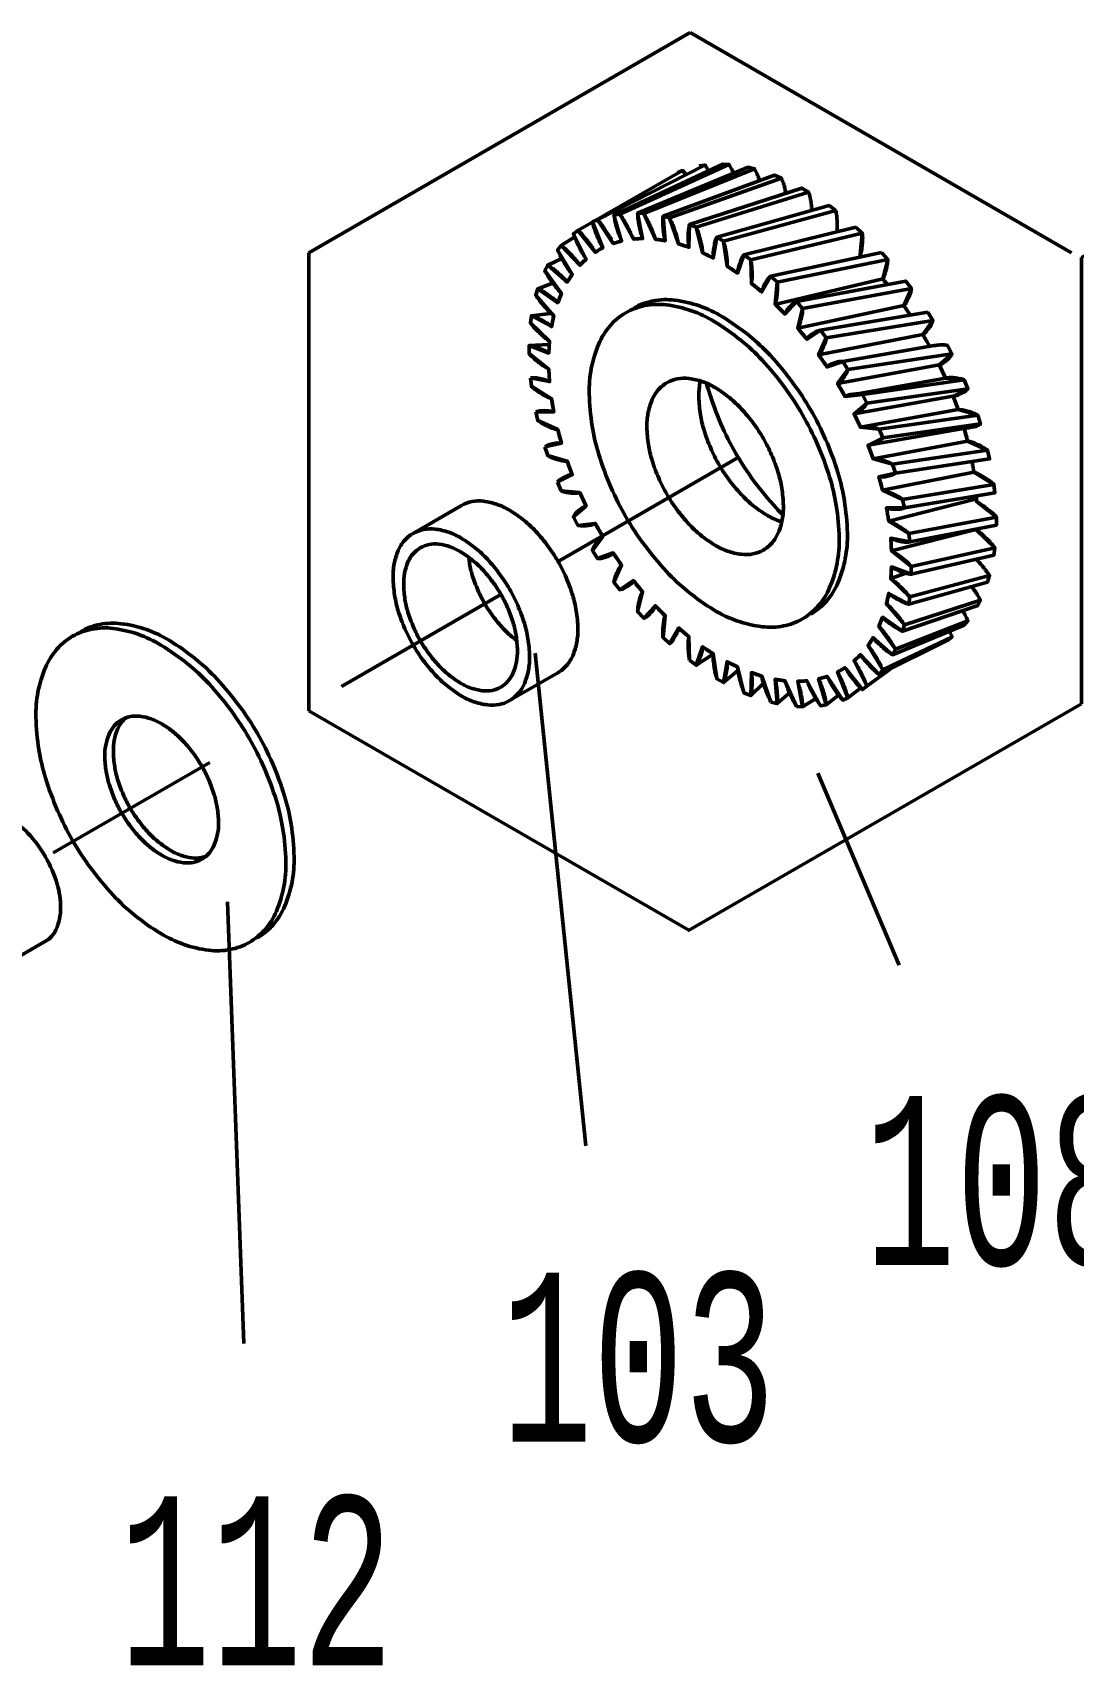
# Model space of a CAD drawing. Extents: x -99 to 181, y -251 to 146.
# Drawn here: x 86.96 to 108.49, y 3.74 to 37.52 of the extents above; entities that cross this region are included whole.
import ezdxf

# ---------------------------------------------------------------- set-up
doc = ezdxf.new("R2010")
doc.units = 0
doc.linetypes.add('STRICHPUNKT2', pattern=[18.5, 10, -4, 0.5, -4])
doc.layers.get('0').update_dxf_attribs({"linetype": 'CONTINUOUS'})
doc.layers.add('LE_ALL', color=7, linetype='CONTINUOUS', lineweight=50)
doc.layers.add('TXT_ALL', color=7, linetype='CONTINUOUS')
doc.styles.add('MONOTXT', font='monotxt.shx')

# ---------------------------------------------------------------- blocks, each defined once
blk = doc.blocks.new('107_00013', base_point=(66.114, 8.238))
at = {"layer": 'LE_ALL', "color": 2}
blk.add_lwpolyline([(85.711, 21.34, -0.156851), (86.024, 21.407, -0.106617), (86.468, 21.265, -0.072341), (86.859, 20.956, -0.058752), (87.224, 20.466, -0.058752), (87.466, 19.903, -0.072341), (87.538, 19.411, -0.106617), (87.44, 18.955, -0.156851), (87.224, 18.718, 0.156851), (87.44, 18.955, 0.106617), (87.538, 19.411, 0.072341), (87.466, 19.903, 0.058752), (87.224, 20.466, 0.058752), (86.859, 20.956, 0.072341), (86.468, 21.265, 0.106617), (86.024, 21.407, 0.156851), (85.711, 21.34)], format="xyb", dxfattribs=at)
blk.add_lwpolyline([(85.606, 17.783), (87.224, 18.718), (85.606, 17.783)], dxfattribs=at)
blk = doc.blocks.new('112_00019', base_point=(91.61, 18.793))
at = {"layer": 'LE_ALL', "color": 2}
for points in [[(88.18, 25.177, 0.083138), (87.784, 25.029, 0.083138), (87.458, 24.761, 0.079165), (87.224, 24.384, 0.052648), (87.069, 23.875, 0.053743), (87.027, 23.355, 0.032425), (87.088, 22.684, 0.036434), (87.224, 22.099, 0.027049), (87.476, 21.419, 0.028593), (87.784, 20.807, 0.028593), (88.16, 20.234, 0.027049), (88.623, 19.675, 0.036434), (89.061, 19.265, 0.032425), (89.613, 18.877, 0.053743), (90.084, 18.654, 0.052648), (90.602, 18.533, 0.079165), (91.045, 18.548, 0.083138), (91.441, 18.696, 0.083138), (91.767, 18.964, 0.079165), (92.001, 19.341, 0.052648), (92.156, 19.85, 0.053743), (92.198, 20.37, 0.032425), (92.137, 21.041, 0.036434), (92.001, 21.626, 0.027049), (91.749, 22.306, 0.028593), (91.441, 22.918, 0.028593), (91.065, 23.491, 0.027049), (90.602, 24.05, 0.036434), (90.164, 24.46, 0.032425), (89.613, 24.848, 0.053743), (89.141, 25.071, 0.052648), (88.623, 25.192, 0.079165), (88.18, 25.177)], [(91.61, 18.793, 0.083138), (91.936, 19.062, 0.079165), (92.171, 19.438, 0.052648), (92.325, 19.948, 0.053743), (92.367, 20.467, 0.032425), (92.306, 21.139, 0.036434), (92.171, 21.724, 0.027049), (91.919, 22.403, 0.028593), (91.61, 23.016, 0.028593), (91.234, 23.589, 0.027049), (90.771, 24.147, 0.036434), (90.333, 24.557, 0.032425), (89.782, 24.946, 0.053743), (89.311, 25.169, 0.052649), (88.792, 25.29, 0.079165), (88.349, 25.275, 0.083138), (87.953, 25.127)], [(88.976, 23.368, 0.083138), (88.796, 23.301, 0.083138), (88.647, 23.178, 0.079165), (88.541, 23.007, 0.052648), (88.47, 22.775, 0.053743), (88.451, 22.539, 0.032425), (88.479, 22.233, 0.036434), (88.541, 21.967, 0.027049), (88.655, 21.658, 0.028593), (88.796, 21.379, 0.028593), (88.967, 21.118, 0.027049), (89.178, 20.864, 0.036434), (89.377, 20.677, 0.032425), (89.628, 20.5, 0.053743), (89.843, 20.399, 0.052648), (90.078, 20.344, 0.079165), (90.28, 20.35, 0.083138), (90.46, 20.418, 0.083138), (90.609, 20.54, 0.079165), (90.715, 20.711, 0.052648), (90.786, 20.943, 0.053743), (90.805, 21.18, 0.032425), (90.777, 21.485, 0.036434), (90.715, 21.751, 0.027049), (90.601, 22.061, 0.028593), (90.46, 22.34, 0.028593), (90.289, 22.601, 0.027049), (90.078, 22.855, 0.036434), (89.879, 23.041, 0.032425), (89.628, 23.218, 0.053743), (89.413, 23.32, 0.052648), (89.178, 23.375, 0.079165), (88.976, 23.368)], [(88.889, 23.344, 0.03895), (88.824, 23.28, 0.079165), (88.717, 23.109, 0.052648), (88.647, 22.877, 0.053743), (88.628, 22.641, 0.032425), (88.656, 22.335, 0.036434), (88.717, 22.069, 0.027049), (88.832, 21.76, 0.028593), (88.972, 21.481, 0.028593), (89.144, 21.22, 0.027049), (89.354, 20.966, 0.036434), (89.554, 20.779, 0.032425), (89.805, 20.602, 0.053743), (90.019, 20.501, 0.052648), (90.255, 20.446, 0.079165), (90.457, 20.452, 0.03895), (90.544, 20.477)]]:
    blk.add_lwpolyline(points, format="xyb", dxfattribs=at)
blk = doc.blocks.new('108_00034', base_point=(99.105, 25.993))
at = {"layer": 'LE_ALL', "color": 2}
for p, q in [((100.301, 34.619), (100.408, 34.664)), ((100.747, 34.761), (100.866, 34.781)), ((97.279, 30.202), (97.259, 30.375)), ((105.849, 30.371), (103.876, 30.021)), ((104.088, 29.354), (106.109, 29.719)), ((97.616, 28.767), (97.557, 28.949)), ((97.895, 28.04), (97.819, 28.22)), ((97.359, 24.683), (98.405, 14.483))]:
    blk.add_line(p, q, dxfattribs=at)
for points in [[(101.366, 34.794), (101.238, 34.8), (98.987, 33.745), (99.105, 33.764), (99.389, 33.248, 0.010206), (99.339, 33.365, 0.018959), (99.309, 33.427, 0.001557), (99.262, 33.513, 0.001547), (99.214, 33.6, 0.01883), (99.178, 33.659, 0.010171), (99.105, 33.764), (101.366, 34.794, -0.010313), (101.429, 34.683, -0.018935), (101.461, 34.621)], [(98.149, 33.36), (98.411, 32.834, -0.010206), (98.342, 32.942, -0.018822), (98.308, 33.003, -0.001556), (98.264, 33.092, -0.001588), (98.221, 33.18, -0.019203), (98.193, 33.241, -0.010308), (98.149, 33.36), (98.241, 33.429), (98.599, 32.977, 0.010487), (98.531, 33.084, 0.019162), (98.49, 33.141, 0.001639), (98.429, 33.219, 0.001718), (98.37, 33.292, 0.020082), (98.327, 33.342, 0.010735), (98.241, 33.429), (100.408, 34.664, -0.008723), (100.476, 34.581)], [(100.946, 34.664, 0.003813), (100.938, 34.675, 0.010171), (100.866, 34.781), (98.647, 33.647), (98.541, 33.602, 0.010735), (98.573, 33.484, 0.020082), (98.595, 33.422, 0.001718), (98.629, 33.334, 0.001639), (98.666, 33.242, 0.019162), (98.695, 33.178, 0.010487), (98.754, 33.066), (98.541, 33.602)], [(101.898, 34.704), (101.763, 34.736), (99.477, 33.784), (99.605, 33.777), (99.843, 33.245, 0.010488), (99.804, 33.363, 0.019584), (99.78, 33.426, 0.001642), (99.741, 33.513, 0.001587), (99.7, 33.604, 0.018935), (99.669, 33.667, 0.010313), (99.605, 33.777), (101.898, 34.704, -0.010744), (101.952, 34.589, -0.019523), (101.977, 34.525, -0.001301), (102.002, 34.454)], [(102.451, 34.511), (102.312, 34.568), (100.002, 33.719), (100.137, 33.687), (100.324, 33.149, 0.011074), (100.297, 33.266, 0.020741), (100.279, 33.328, 0.001823), (100.249, 33.415, 0.001716), (100.217, 33.508, 0.019523), (100.191, 33.573, 0.010744), (100.137, 33.687), (102.451, 34.511, -0.011501), (102.494, 34.396, -0.020633), (102.514, 34.331, -0.001954), (102.537, 34.237, -0.001027), (102.547, 34.196)], [(103.015, 34.221), (102.874, 34.302), (100.551, 33.552), (100.691, 33.495), (100.822, 32.962, 0.012012), (100.809, 33.076, 0.02251), (100.797, 33.135, 0.002131), (100.776, 33.221, 0.001954), (100.753, 33.314, 0.020633), (100.733, 33.38, 0.011501), (100.691, 33.495), (103.015, 34.221, -0.012645), (103.046, 34.107, -0.022336), (103.059, 34.042, -0.002338), (103.072, 33.951, -0.002616), (103.083, 33.869, -0.011579), (103.086, 33.842)], [(99.58, 33.258), (99.477, 33.784, 0.012624), (99.484, 33.673, 0.023636), (99.492, 33.615, 0.002343), (99.508, 33.531, 0.002121), (99.527, 33.438, 0.021391), (99.543, 33.373, 0.01201), (99.58, 33.258)], [(103.577, 33.838), (103.438, 33.942), (101.114, 33.285), (101.254, 33.204), (101.328, 32.688, 0.013376), (101.328, 32.795, 0.024999), (101.323, 32.852, 0.002616), (101.312, 32.934, 0.002338), (101.298, 33.026, 0.022336), (101.285, 33.091, 0.012645), (101.254, 33.204), (103.577, 33.838)], [(103.599, 33.398, 0.00758), (103.604, 33.447, 0.028326), (103.606, 33.501, 0.003355), (103.605, 33.577, 0.002931), (103.601, 33.665, 0.02473), (103.596, 33.729, 0.01426), (103.577, 33.838)], [(98.647, 33.647), (98.972, 33.158, 0.010206), (98.912, 33.271, 0.018822), (98.876, 33.331, 0.001556), (98.821, 33.414, 0.001588), (98.767, 33.495, 0.019203), (98.727, 33.55, 0.010308), (98.647, 33.647)], [(99.146, 33.208), (98.987, 33.745, 0.011487), (99.007, 33.629, 0.021528), (99.022, 33.568, 0.001956), (99.047, 33.481, 0.001818), (99.075, 33.388, 0.02), (99.098, 33.323, 0.011073), (99.146, 33.208)], [(100.047, 33.215), (100.002, 33.719, 0.014231), (99.996, 33.616, 0.026523), (99.998, 33.561, 0.002942), (100.004, 33.481, 0.002599), (100.013, 33.391, 0.02342), (100.022, 33.327, 0.013373), (100.047, 33.215)], [(100.537, 33.08), (100.551, 33.552, 0.01641), (100.533, 33.459, 0.030295), (100.527, 33.407, 0.003842), (100.524, 33.334, 0.003324), (100.522, 33.249, 0.026194), (100.524, 33.186, 0.015258), (100.537, 33.08)], [(103.991, 33.495), (104.126, 33.371), (101.816, 32.822), (101.831, 32.332, 0.015261), (101.844, 32.431, 0.028326), (101.846, 32.484, 0.003355), (101.844, 32.561, 0.002931), (101.841, 32.649, 0.02473), (101.835, 32.712, 0.01426), (101.816, 32.822), (101.677, 32.925, 0.022656), (101.634, 32.857, 0.04022), (101.615, 32.817, 0.006916), (101.594, 32.758, 0.005904), (101.571, 32.689, 0.034289), (101.558, 32.635, 0.020907), (101.546, 32.544), (101.677, 32.925), (103.991, 33.495)], [(97.819, 33.022), (97.895, 33.114), (98.28, 32.708, 0.011073), (98.205, 32.807, 0.02), (98.16, 32.859, 0.001818), (98.093, 32.93, 0.001956), (98.03, 32.996, 0.021528), (97.985, 33.039, 0.011487), (97.895, 33.114), (98.175, 33.298)], [(98.972, 33.158), (99.146, 33.208, 0.004256), (99.107, 33.199, 0.008208), (99.087, 33.193, 0.00028), (99.058, 33.185, 0.000283), (99.029, 33.176, 0.008299), (99.009, 33.17, 0.00428), (98.972, 33.158)], [(99.389, 33.248), (99.58, 33.258, 0.003814), (99.538, 33.257, 0.007366), (99.516, 33.257, 0.000226), (99.484, 33.255, 0.00023), (99.452, 33.253, 0.007508), (99.43, 33.252, 0.003851), (99.389, 33.248)], [(99.843, 33.245), (100.047, 33.215, 0.003283), (100.002, 33.223, 0.00636), (99.978, 33.227, 0.000168), (99.944, 33.232, 0.000172), (99.91, 33.237, 0.006508), (99.887, 33.24, 0.003321), (99.843, 33.245)], [(100.324, 33.149), (100.537, 33.08, 0.002786), (100.49, 33.096, 0.005419), (100.465, 33.105, 0.000121), (100.429, 33.116, 0.000124), (100.394, 33.128, 0.005548), (100.371, 33.135, 0.002819), (100.324, 33.149)], [(101.04, 32.854), (101.114, 33.285, 0.019235), (101.082, 33.204, 0.034955), (101.07, 33.157, 0.00515), (101.058, 33.091, 0.004397), (101.045, 33.013, 0.029811), (101.04, 32.954, 0.017759), (101.04, 32.854)], [(104.117, 32.884, 0.001318), (104.081, 32.919, 0.017764), (104.107, 33.006, 0.032562), (104.116, 33.055, 0.00445), (104.123, 33.125, 0.00382), (104.131, 33.207, 0.027923), (104.133, 33.268, 0.016448), (104.126, 33.371), (104.081, 32.919)], [(97.557, 32.595), (97.616, 32.709), (98.019, 32.357, 0.01201), (97.939, 32.446, 0.021391), (97.89, 32.493, 0.002121), (97.819, 32.555, 0.002343), (97.755, 32.611, 0.023636), (97.708, 32.648, 0.012624), (97.616, 32.709), (97.907, 32.845, 0.001547), (97.958, 32.76, 0.001557), (98.009, 32.676, 0.018959), (98.047, 32.619, 0.010206), (98.124, 32.518), (97.819, 33.022, 0.010171), (97.874, 32.906, 0.01883), (97.907, 32.845)], [(98.28, 32.708), (98.411, 32.834, 0.00428), (98.381, 32.808, 0.008299), (98.366, 32.794, 0.000283), (98.344, 32.773, 0.00028), (98.322, 32.752, 0.008208), (98.308, 32.737, 0.004256), (98.28, 32.708)], [(98.599, 32.977), (98.754, 33.066, 0.004441), (98.719, 33.048, 0.008576), (98.701, 33.038, 0.000304), (98.676, 33.023, 0.000304), (98.65, 33.008, 0.008576), (98.632, 32.998, 0.004441), (98.599, 32.977)], [(100.822, 32.962), (101.04, 32.854, 0.002378), (100.992, 32.88, 0.004641), (100.967, 32.892, 0.000089), (100.93, 32.91, 0.000091), (100.895, 32.928, 0.004744), (100.87, 32.94, 0.002404), (100.822, 32.962)], [(104.644, 32.308, 0.000039), (104.613, 32.347, 0.0031), (104.591, 32.372, 0.001566), (104.548, 32.423, 0.020914), (104.586, 32.498, 0.037593), (104.601, 32.541, 0.005994), (104.618, 32.604, 0.005106), (104.636, 32.678, 0.031986), (104.646, 32.734, 0.019283), (104.651, 32.829), (104.548, 32.423), (102.341, 31.903)], [(97.9, 32.123), (97.557, 32.595, 0.010313), (97.621, 32.484, 0.018935), (97.66, 32.426, 0.001587), (97.718, 32.346, 0.001642), (97.775, 32.268, 0.019584), (97.816, 32.216, 0.010488), (97.9, 32.123)], [(98.019, 32.357), (98.124, 32.518, 0.003851), (98.1, 32.484, 0.007508), (98.088, 32.466, 0.00023), (98.071, 32.439, 0.000226), (98.053, 32.412, 0.007366), (98.041, 32.393, 0.003814), (98.019, 32.357)], [(101.328, 32.688), (101.546, 32.544, 0.002063), (101.498, 32.577, 0.00404), (101.473, 32.594, 0.000067), (101.437, 32.618, 0.000068), (101.401, 32.642, 0.004118), (101.376, 32.658, 0.002083), (101.328, 32.688)], [(102.044, 32.156), (102.231, 32.478, 0.026298), (102.177, 32.426, 0.045273), (102.151, 32.391, 0.00897), (102.121, 32.342, 0.00782), (102.089, 32.283, 0.039413), (102.068, 32.236, 0.024517), (102.044, 32.156)], [(97.409, 32.222), (97.823, 31.931, 0.013373), (97.739, 32.009, 0.02342), (97.688, 32.049, 0.002599), (97.614, 32.101, 0.002941), (97.549, 32.147, 0.026523), (97.502, 32.176, 0.014231), (97.409, 32.222)], [(97.823, 31.931), (97.9, 32.123, 0.003321), (97.882, 32.082, 0.006508), (97.873, 32.061, 0.000172), (97.86, 32.029, 0.000168), (97.847, 31.997, 0.00636), (97.839, 31.974, 0.003283), (97.823, 31.931)], [(101.831, 32.332), (102.044, 32.156, 0.001832), (101.998, 32.196, 0.003597), (101.974, 32.216, 0.000053), (101.938, 32.246, 0.000054), (101.902, 32.275, 0.003653), (101.879, 32.294, 0.001846), (101.831, 32.332)], [(102.366, 32.355), (102.321, 31.902, 0.017764), (102.346, 31.99, 0.032562), (102.355, 32.039, 0.00445), (102.363, 32.109, 0.00382), (102.37, 32.191, 0.027923), (102.372, 32.252, 0.016448), (102.366, 32.355)], [(105.119, 31.676, 0.00296), (105.1, 31.704, 0.000036), (105.07, 31.747, 0.000036), (105.041, 31.788, 0.002972), (105.022, 31.816, 0.001502), (104.982, 31.872, 0.024523), (105.031, 31.932, 0.042893), (105.053, 31.969, 0.00795), (105.079, 32.024, 0.006838), (105.107, 32.088, 0.036842), (105.124, 32.139, 0.022711), (105.142, 32.224), (105.023, 32.38), (102.763, 31.954), (102.891, 31.813, -0.019283), (102.885, 31.718, -0.031986), (102.876, 31.661, -0.005106), (102.858, 31.587, -0.005994), (102.841, 31.525, -0.037593), (102.825, 31.481, -0.020914), (102.788, 31.406), (102.891, 31.813), (105.142, 32.224), (104.982, 31.872), (102.788, 31.406, -0.001566), (102.831, 31.356, -0.0031), (102.852, 31.33, -0.000039), (102.884, 31.292, -0.000038), (102.916, 31.253, -0.003076), (102.937, 31.227, -0.00156), (102.979, 31.175), (102.788, 31.406)], [(97.742, 31.659), (97.369, 32.089, 0.010744), (97.442, 31.985, 0.019523), (97.485, 31.931, 0.001716), (97.549, 31.856, 0.001823), (97.61, 31.787, 0.020741), (97.654, 31.74, 0.011074), (97.742, 31.659)], [(99.629, 31.872, 0.083138), (99.233, 31.725, 0.083138), (98.907, 31.456, 0.079165), (98.672, 31.08, 0.052648), (98.518, 30.57, 0.053743), (98.475, 30.051, 0.032425), (98.536, 29.379, 0.036434), (98.672, 28.794, 0.027049), (98.924, 28.115, 0.028593), (99.233, 27.502, 0.028593), (99.609, 26.929, 0.027049), (100.072, 26.371, 0.036434), (100.51, 25.961, 0.032425), (101.061, 25.572, 0.053743), (101.532, 25.349, 0.052648), (102.051, 25.228, 0.079165), (102.494, 25.243, 0.083138), (102.889, 25.391, 0.083138), (103.215, 25.66, 0.079165), (103.45, 26.036, 0.052648), (103.604, 26.545, 0.053743), (103.647, 27.065, 0.032425), (103.586, 27.736, 0.036434), (103.45, 28.321, 0.027049), (103.198, 29.001, 0.028593), (102.889, 29.613, 0.028593), (102.513, 30.187, 0.027049), (102.051, 30.745, 0.036434), (101.612, 31.155, 0.032425), (101.061, 31.543, 0.053743), (100.59, 31.766, 0.052648), (100.072, 31.887, 0.079165), (99.629, 31.872)], [(103.059, 25.489, 0.083138), (103.385, 25.758, 0.079165), (103.619, 26.134, 0.052648), (103.774, 26.643, 0.053743), (103.816, 27.163, 0.032425), (103.755, 27.834, 0.036434), (103.619, 28.419, 0.027049), (103.367, 29.099, 0.028593), (103.059, 29.711, 0.028593), (102.682, 30.284, 0.027049), (102.22, 30.843, 0.036434), (101.781, 31.253, 0.032425), (101.23, 31.641, 0.053743), (100.759, 31.864, 0.052648), (100.241, 31.985, 0.079165), (99.798, 31.97, 0.083138), (99.402, 31.822)], [(102.321, 31.902), (102.525, 31.696, 0.001668), (102.481, 31.743, 0.003283), (102.458, 31.766, 0.000044), (102.423, 31.801, 0.000044), (102.39, 31.835, 0.003321), (102.367, 31.858, 0.001678), (102.321, 31.902)], [(102.525, 31.696), (102.763, 31.954, 0.029289), (102.701, 31.918, 0.048734), (102.668, 31.891, 0.010741), (102.629, 31.85, 0.009821), (102.588, 31.804, 0.044508), (102.56, 31.765, 0.027968), (102.525, 31.696)], [(97.259, 31.514), (97.655, 31.134, -0.012012), (97.563, 31.202, -0.02251), (97.517, 31.242, -0.002131), (97.454, 31.303, -0.001954), (97.385, 31.369, -0.020633), (97.338, 31.419, -0.011501), (97.259, 31.514), (97.279, 31.663), (97.696, 31.439, 0.015258), (97.61, 31.503, 0.026194), (97.557, 31.537, 0.003324), (97.482, 31.577, 0.003842), (97.417, 31.612, 0.030295), (97.37, 31.633, 0.01641), (97.279, 31.663), (97.664, 31.707)], [(97.696, 31.439), (97.742, 31.659, 0.002819), (97.731, 31.611, 0.005548), (97.725, 31.587, 0.000124), (97.718, 31.551, 0.000121), (97.71, 31.514, 0.005419), (97.705, 31.488, 0.002786), (97.696, 31.439)], [(105.481, 31.735), (105.588, 31.567, -0.026351), (105.558, 31.492, -0.042074), (105.534, 31.449, -0.008864), (105.497, 31.397, -0.009957), (105.462, 31.351, -0.047329), (105.432, 31.32, -0.027973), (105.375, 31.276), (105.588, 31.567), (103.381, 31.207), (103.222, 30.855, 0.024523), (103.27, 30.915, 0.042893), (103.293, 30.953, 0.00795), (103.318, 31.007, 0.006838), (103.346, 31.071, 0.036842), (103.364, 31.122, 0.022711), (103.381, 31.207), (103.263, 31.364, 0.030488), (103.194, 31.344, 0.049282), (103.154, 31.325, 0.011427), (103.106, 31.294, 0.011206), (103.059, 31.261, 0.048315), (103.025, 31.231, 0.030181), (102.979, 31.175), (103.263, 31.364), (105.481, 31.735)], [(97.639, 30.891), (97.655, 31.134, 0.002404), (97.65, 31.081, 0.004744), (97.648, 31.054, 0.000091), (97.646, 31.014, 0.000089), (97.643, 30.973, 0.004641), (97.641, 30.945, 0.002378), (97.639, 30.891)], [(105.516, 31.031, 0.000917), (105.496, 31.068, 0.002926), (105.479, 31.098, 0.000035), (105.453, 31.143, 0.000035), (105.427, 31.187, 0.002926), (105.41, 31.217, 0.00148), (105.375, 31.276), (103.222, 30.855, -0.001502), (103.261, 30.8, -0.002972), (103.281, 30.772, -0.000036), (103.31, 30.73, -0.000036), (103.339, 30.688, -0.00296), (103.358, 30.66, -0.001499), (103.396, 30.603), (103.222, 30.855)], [(97.229, 30.88), (97.229, 31.043), (97.639, 30.891, 0.017759), (97.553, 30.941, 0.029811), (97.5, 30.966, 0.004397), (97.426, 30.994, 0.00515), (97.362, 31.017, 0.034955), (97.315, 31.029, 0.019235), (97.229, 31.043), (97.634, 31.068)], [(97.639, 30.558), (97.229, 30.88, 0.012645), (97.312, 30.797, 0.022336), (97.362, 30.753, 0.002338), (97.434, 30.696, 0.002616), (97.5, 30.645, 0.024999), (97.547, 30.612, 0.013376), (97.639, 30.558)], [(103.614, 30.259), (103.768, 29.992, 0.00148), (103.735, 30.052, 0.002926), (103.718, 30.082, 0.000035), (103.692, 30.126, 0.000035), (103.667, 30.171, 0.002926), (103.649, 30.201, 0.00148), (103.614, 30.259), (105.718, 30.648, 0.030184), (105.783, 30.676, 0.049426), (105.82, 30.699, 0.011268), (105.863, 30.735, 0.010655), (105.908, 30.774, 0.046701), (105.939, 30.809, 0.029323), (105.979, 30.872), (105.718, 30.648)], [(103.827, 30.55), (105.979, 30.872), (105.887, 31.048, 0.026351), (105.808, 31.059, 0.042074), (105.758, 31.06, 0.008864), (105.695, 31.054, 0.009957), (105.638, 31.047, 0.023805), (105.615, 31.049), (103.721, 30.718), (103.827, 30.55)], [(97.655, 30.298), (97.639, 30.558, 0.002083), (97.641, 30.501, 0.004118), (97.643, 30.472, 0.000068), (97.646, 30.429, 0.000067), (97.648, 30.385, 0.00404), (97.65, 30.356, 0.002063), (97.655, 30.298)], [(103.396, 30.603), (103.721, 30.718, 0.029323), (103.646, 30.714, 0.046701), (103.601, 30.705, 0.010655), (103.544, 30.686, 0.011268), (103.492, 30.666, 0.049426), (103.453, 30.646, 0.030184), (103.396, 30.603)], [(103.827, 30.55), (103.614, 30.259, 0.027973), (103.672, 30.304, 0.047329), (103.702, 30.335, 0.009957), (103.736, 30.38, 0.008864), (103.773, 30.432, 0.042074), (103.798, 30.476, 0.026351), (103.827, 30.55)], [(105.718, 30.648), (105.849, 30.371, 0.001502), (105.821, 30.433, 0.002972), (105.806, 30.464, 0.000036), (105.784, 30.51, 0.000036), (105.763, 30.556, 0.00296), (105.748, 30.587, 0.001499), (105.718, 30.648)], [(97.259, 30.375), (97.655, 30.298, 0.020907), (97.571, 30.333, 0.034289), (97.517, 30.348, 0.005904), (97.446, 30.363, 0.006916), (97.385, 30.374, 0.04022), (97.339, 30.378, 0.022656), (97.259, 30.375)], [(97.696, 29.945), (97.279, 30.202, 0.01426), (97.365, 30.131, 0.02473), (97.417, 30.094, 0.002931), (97.491, 30.048, 0.003355), (97.557, 30.008, 0.028326), (97.604, 29.983, 0.015261), (97.696, 29.945)], [(100.297, 30.355, 0.083138), (100.081, 30.274, 0.083138), (99.903, 30.127, 0.079165), (99.775, 29.922, 0.052648), (99.691, 29.643, 0.053743), (99.668, 29.36, 0.032425), (99.701, 28.993, 0.036434), (99.775, 28.673, 0.027049), (99.913, 28.302, 0.028593), (100.081, 27.968, 0.028593), (100.287, 27.654, 0.027049), (100.539, 27.35, 0.036434), (100.779, 27.126, 0.032425), (101.08, 26.913, 0.053743), (101.337, 26.792, 0.052648), (101.62, 26.726, 0.079165), (101.862, 26.734, 0.083138), (102.079, 26.814, 0.083138), (102.257, 26.961, 0.079165), (102.385, 27.167, 0.052648), (102.469, 27.445, 0.053743), (102.492, 27.729, 0.032425), (102.459, 28.096, 0.036434), (102.385, 28.415, 0.027049), (102.247, 28.786, 0.028593), (102.079, 29.121, 0.028593), (101.873, 29.434, 0.027049), (101.62, 29.739, 0.036434), (101.381, 29.963, 0.032425), (101.08, 30.175, 0.053743), (100.823, 30.297, 0.052648), (100.539, 30.363, 0.079165), (100.297, 30.355)], [(100.776, 30.312, 0.008827), (100.766, 30.264, 0.053743), (100.743, 29.98, 0.032425), (100.776, 29.614, 0.036434), (100.85, 29.294, 0.027049), (100.988, 28.923, 0.028593), (101.156, 28.588, 0.028593), (101.362, 28.275, 0.027049), (101.615, 27.97, 0.036434), (101.854, 27.746, 0.032425), (102.155, 27.534, 0.053743), (102.413, 27.412, 0.008827), (102.459, 27.397)], [(100.901, 30.267, 0.01004), (100.947, 30.108, 0.027049), (101.199, 29.428, 0.028593), (101.507, 28.815, 0.028593), (101.884, 28.242, 0.027049), (102.346, 27.684, 0.011994), (102.484, 27.542)], [(104.127, 30.031), (106.233, 30.333), (106.31, 30.152), (104.219, 29.855), (103.957, 29.632, 0.030184), (104.023, 29.66, 0.049426), (104.059, 29.683, 0.011268), (104.103, 29.718, 0.010655), (104.147, 29.758, 0.046701), (104.178, 29.793, 0.029323), (104.219, 29.855), (104.127, 30.031, 0.026351), (104.048, 30.043, 0.042074), (103.998, 30.043, 0.008864), (103.934, 30.038, 0.009957), (103.877, 30.03, 0.047329), (103.836, 30.02, 0.027973), (103.768, 29.992), (104.127, 30.031)], [(105.849, 30.371), (106.233, 30.333, 0.022711), (106.151, 30.36, 0.036842), (106.098, 30.371, 0.006838), (106.029, 30.379, 0.00795), (105.969, 30.384, 0.042893), (105.925, 30.383, 0.024523), (105.849, 30.371)], [(106.31, 30.152), (106.004, 30.001, 0.030181), (106.076, 30.013, 0.048315), (106.119, 30.027, 0.011206), (106.171, 30.051, 0.011427), (106.222, 30.078, 0.049282), (106.258, 30.103, 0.030488), (106.31, 30.152)], [(97.742, 29.672), (97.696, 29.945, 0.001846), (97.705, 29.885, 0.003653), (97.71, 29.854, 0.000054), (97.718, 29.809, 0.000053), (97.725, 29.763, 0.003597), (97.731, 29.732, 0.001832), (97.742, 29.672)], [(103.957, 29.632), (104.088, 29.354, 0.001502), (104.06, 29.416, 0.002972), (104.046, 29.447, 0.000036), (104.024, 29.493, 0.000036), (104.002, 29.54, 0.00296), (103.987, 29.571, 0.001499), (103.957, 29.632), (106.076, 30.013)], [(104.244, 28.984), (104.348, 28.703), (104.752, 28.589, 0.019283), (104.667, 28.631, 0.031986), (104.613, 28.652, 0.005106), (104.54, 28.673, 0.005994), (104.478, 28.69, 0.037593), (104.432, 28.698, 0.020914), (104.348, 28.703, 0.001566), (104.326, 28.765, 0.0031), (104.315, 28.797, 0.000039), (104.298, 28.844, 0.000038), (104.28, 28.891, 0.003076), (104.268, 28.922, 0.00156), (104.244, 28.984), (106.414, 29.36, 0.010741), (106.469, 29.373, 0.048734), (106.509, 29.389, 0.029289), (106.571, 29.424), (106.513, 29.605), (106.109, 29.719), (106.004, 30.001, -0.00156), (106.029, 29.939, -0.003076), (106.041, 29.907, -0.000038), (106.058, 29.86, -0.000039), (106.075, 29.813, -0.0031), (106.087, 29.782, -0.001566), (106.109, 29.719, -0.020914), (106.192, 29.714, -0.037593), (106.238, 29.706, -0.005994), (106.301, 29.689, -0.005106), (106.374, 29.668, -0.031986), (106.427, 29.648, -0.019283), (106.513, 29.605), (104.473, 29.317), (104.088, 29.354, -0.024523), (104.164, 29.366, -0.042893), (104.208, 29.367, -0.00795), (104.268, 29.362, -0.006838), (104.338, 29.354, -0.036842), (104.39, 29.344, -0.022711), (104.473, 29.317), (104.549, 29.136, -0.030488), (104.497, 29.086, -0.049282), (104.461, 29.061, -0.011427), (104.411, 29.035, -0.011206), (104.359, 29.01, -0.048315), (104.315, 28.996, -0.030181), (104.244, 28.984), (104.549, 29.136), (106.571, 29.424), (106.229, 29.347, -0.001668), (106.247, 29.285, -0.003283), (106.256, 29.254, -0.000044), (106.268, 29.207, -0.000044), (106.281, 29.16, -0.003321), (106.289, 29.129, -0.001678), (106.305, 29.067), (106.229, 29.347, 0.027968), (106.306, 29.343, 0.044508), (106.354, 29.348, 0.009821), (106.414, 29.36)], [(97.369, 29.672), (97.742, 29.672, 0.024517), (97.661, 29.691, 0.039413), (97.61, 29.697, 0.00782), (97.543, 29.698, 0.00897), (97.485, 29.697, 0.045273), (97.441, 29.692, 0.026298), (97.369, 29.672)], [(97.369, 29.672), (97.409, 29.493, 0.016448), (97.495, 29.436, 0.027923), (97.549, 29.407, 0.00382), (97.623, 29.373, 0.00445), (97.688, 29.344, 0.032562), (97.735, 29.327, 0.017764), (97.823, 29.306), (97.409, 29.493)], [(97.9, 29.025), (97.823, 29.306, 0.001678), (97.839, 29.244, 0.003321), (97.847, 29.212, 0.000044), (97.86, 29.166, 0.000044), (97.873, 29.119, 0.003283), (97.882, 29.087, 0.001668), (97.9, 29.025)], [(106.305, 29.067), (106.719, 28.88), (104.752, 28.589), (104.811, 28.407), (106.759, 28.701), (106.719, 28.88, 0.016448), (106.633, 28.937, 0.027923), (106.58, 28.966, 0.00382), (106.505, 29, 0.00445), (106.441, 29.029, 0.032562), (106.394, 29.045, 0.017764), (106.305, 29.067), (104.348, 28.703)], [(97.557, 28.949), (97.9, 29.025, 0.027968), (97.823, 29.029, 0.044508), (97.775, 29.025, 0.009821), (97.714, 29.013, 0.010741), (97.66, 28.999, 0.048734), (97.62, 28.984, 0.029289), (97.557, 28.949)], [(98.019, 28.654), (97.616, 28.767, 0.019283), (97.701, 28.725, 0.031986), (97.755, 28.705, 0.005106), (97.828, 28.683, 0.005994), (97.89, 28.667, 0.037593), (97.936, 28.658, 0.020914), (98.019, 28.654)], [(98.124, 28.372), (98.019, 28.654, 0.001566), (98.042, 28.591, 0.0031), (98.053, 28.56, 0.000039), (98.07, 28.513, 0.000038), (98.088, 28.466, 0.003076), (98.1, 28.434, 0.00156), (98.124, 28.372)], [(104.544, 28.051), (106.433, 28.428), (106.849, 28.171), (104.959, 27.863), (104.544, 28.051), (104.468, 28.331), (104.811, 28.407, -0.029289), (104.748, 28.372, -0.048734), (104.708, 28.357, -0.010741), (104.653, 28.344, -0.009821), (104.593, 28.331, -0.044508), (104.545, 28.327, -0.027968), (104.468, 28.331, -0.001668), (104.486, 28.269, -0.003283), (104.495, 28.237, -0.000044), (104.508, 28.19, -0.000044), (104.52, 28.144, -0.003321), (104.529, 28.113, -0.001678), (104.544, 28.051, -0.017764), (104.633, 28.029, -0.032562), (104.68, 28.012, -0.00445), (104.744, 27.984, -0.00382), (104.819, 27.949, -0.027923), (104.873, 27.92, -0.016448), (104.959, 27.863), (104.998, 27.685, -0.026298), (104.926, 27.665, -0.045273), (104.883, 27.659, -0.00897), (104.825, 27.658, -0.00782), (104.758, 27.659, -0.039413), (104.707, 27.665, -0.024517), (104.626, 27.685), (104.998, 27.685), (106.869, 27.998), (106.849, 28.171, 0.01426), (106.764, 28.242, 0.02473), (106.711, 28.278, 0.002931), (106.637, 28.325, 0.003355), (106.572, 28.365, 0.028326), (106.524, 28.39, 0.015261), (106.433, 28.428, 0.001846), (106.424, 28.488, 0.003653), (106.419, 28.519, 0.000054), (106.411, 28.564, 0.000053), (106.403, 28.61, 0.003597), (106.398, 28.64)], [(97.819, 28.22), (98.124, 28.372, 0.030181), (98.052, 28.36, 0.048315), (98.009, 28.346, 0.011206), (97.957, 28.321, 0.011427), (97.907, 28.295, 0.049282), (97.87, 28.27, 0.030488), (97.819, 28.22)], [(98.28, 28.002), (97.895, 28.04, 0.022711), (97.978, 28.013, 0.036842), (98.03, 28.002, 0.006838), (98.1, 27.994, 0.00795), (98.16, 27.989, 0.042893), (98.204, 27.99, 0.024523), (98.28, 28.002)], [(96.827, 23.698, -0.083138), (96.611, 23.618, -0.079165), (96.369, 23.61, -0.052648), (96.085, 23.676, -0.053743), (95.828, 23.797, -0.032425), (95.527, 24.01, -0.036434), (95.288, 24.234, -0.027049), (95.035, 24.538, -0.028593), (94.829, 24.852, -0.028593), (94.661, 25.186, -0.027049), (94.523, 25.557, -0.036434), (94.449, 25.877, -0.032425), (94.416, 26.244, -0.053743), (94.439, 26.527, -0.052648), (94.523, 26.806, -0.079165), (94.651, 27.011, -0.083138), (94.829, 27.158), (95.83, 27.735, -0.083138), (96.046, 27.816, -0.079165), (96.288, 27.824, -0.052648), (96.571, 27.758, -0.053743), (96.828, 27.636, -0.032425), (97.129, 27.424, -0.036434), (97.369, 27.2, -0.027049), (97.621, 26.895, -0.028593), (97.827, 26.582, -0.028593), (97.995, 26.248, -0.027049), (98.133, 25.876, -0.036434), (98.207, 25.557, -0.032425), (98.241, 25.19, -0.053743), (98.217, 24.906, -0.052648), (98.133, 24.628, -0.079165), (98.005, 24.423, -0.083138), (97.827, 24.276), (96.827, 23.698, 0.083138), (97.005, 23.845, 0.079165), (97.133, 24.051, 0.052648), (97.217, 24.329, 0.053743), (97.24, 24.613, 0.032425), (97.207, 24.98, 0.036434), (97.133, 25.299, 0.027049), (96.995, 25.67, 0.028593), (96.827, 26.005, 0.028593), (96.621, 26.318, 0.027049), (96.369, 26.623, 0.036434), (96.129, 26.847, 0.032425), (95.828, 27.059, 0.053743), (95.571, 27.181, 0.052648), (95.288, 27.247, 0.079165), (95.046, 27.239, 0.083138), (94.829, 27.158)], [(98.149, 27.501), (98.411, 27.725, 0.030184), (98.345, 27.697, 0.049426), (98.308, 27.674, 0.011268), (98.265, 27.638, 0.010655), (98.221, 27.599, 0.046701), (98.19, 27.564, 0.029323), (98.149, 27.501), (98.241, 27.325, 0.026351), (98.32, 27.314, 0.042074), (98.37, 27.313, 0.008864), (98.434, 27.319, 0.009957), (98.49, 27.326, 0.047329), (98.532, 27.336, 0.027973), (98.599, 27.364), (98.241, 27.325)], [(98.411, 27.725), (98.28, 28.002, 0.001502), (98.308, 27.94, 0.002972), (98.322, 27.909, 0.000036), (98.344, 27.863, 0.000036), (98.366, 27.817, 0.00296), (98.381, 27.786, 0.001499), (98.411, 27.725)], [(104.626, 27.685, -0.001832), (104.637, 27.624, -0.003597), (104.643, 27.593, -0.000053), (104.65, 27.547, -0.000054), (104.658, 27.502, -0.003653), (104.663, 27.472, -0.001846), (104.672, 27.412, -0.015261), (104.764, 27.373, -0.028326), (104.811, 27.348, -0.003355), (104.877, 27.308, -0.002931), (104.951, 27.262, -0.02473), (105.003, 27.225, -0.01426), (105.089, 27.154), (105.109, 26.982, -0.022656), (105.028, 26.978, -0.04022), (104.983, 26.982, -0.006916), (104.922, 26.993, -0.005904), (104.851, 27.008, -0.034289), (104.797, 27.023, -0.020907), (104.713, 27.058), (105.109, 26.982), (106.899, 27.33), (106.899, 27.493, 0.012645), (106.817, 27.576, 0.022336), (106.767, 27.62, 0.002338), (106.694, 27.677, 0.002616), (106.629, 27.728, 0.024999), (106.582, 27.76, 0.013376), (106.489, 27.815, 0.002083), (106.487, 27.872, 0.004118), (106.485, 27.901, 0.000052), (106.484, 27.934)], [(98.754, 27.097), (98.599, 27.364, 0.00148), (98.633, 27.305, 0.002926), (98.65, 27.275, 0.000035), (98.676, 27.23, 0.000035), (98.701, 27.185, 0.002926), (98.719, 27.156, 0.00148), (98.754, 27.097)], [(98.541, 26.806), (98.754, 27.097, 0.027973), (98.696, 27.053, 0.047329), (98.666, 27.022, 0.009957), (98.632, 26.976, 0.008864), (98.595, 26.924, 0.042074), (98.57, 26.88, 0.026351), (98.541, 26.806), (98.647, 26.638, 0.029323), (98.722, 26.642, 0.046701), (98.767, 26.652, 0.010655), (98.824, 26.67, 0.011268), (98.876, 26.69, 0.049426), (98.915, 26.711, 0.030184), (98.972, 26.753), (98.647, 26.638)], [(106.474, 27.239), (106.869, 26.859, 0.011501), (106.791, 26.954, 0.020633), (106.744, 27.003, 0.001954), (106.675, 27.07, 0.002131), (106.611, 27.131, 0.02251), (106.565, 27.171, 0.012012), (106.474, 27.239), (104.729, 26.798, 0.002083), (104.726, 26.855, 0.004118), (104.725, 26.884, 0.000068), (104.722, 26.927, 0.000067), (104.72, 26.971, 0.00404), (104.718, 27.001, 0.002063), (104.713, 27.058), (104.729, 26.798)], [(95.161, 26.928, 0.083138), (94.98, 26.861, 0.083138), (94.832, 26.738, 0.079165), (94.725, 26.567, 0.052648), (94.655, 26.335, 0.053743), (94.636, 26.099, 0.032425), (94.663, 25.793, 0.036434), (94.725, 25.527, 0.027049), (94.84, 25.218, 0.028593), (94.98, 24.939, 0.028593), (95.152, 24.678, 0.027049), (95.362, 24.424, 0.036434), (95.562, 24.237, 0.032425), (95.813, 24.06, 0.053743), (96.027, 23.959, 0.052648), (96.263, 23.904, 0.079165), (96.465, 23.911, 0.083138), (96.645, 23.978, 0.083138), (96.793, 24.1, 0.079165), (96.9, 24.271, 0.052648), (96.97, 24.503, 0.053743), (96.989, 24.74, 0.032425), (96.962, 25.045, 0.036434), (96.9, 25.312, 0.027049), (96.785, 25.621, 0.028593), (96.645, 25.9, 0.028593), (96.474, 26.161, 0.027049), (96.263, 26.415, 0.036434), (96.063, 26.601, 0.032425), (95.813, 26.778, 0.053743), (95.598, 26.88, 0.052648), (95.362, 26.935, 0.079165), (95.161, 26.928)], [(99.146, 26.501), (98.972, 26.753, 0.001499), (99.009, 26.697, 0.00296), (99.029, 26.668, 0.000036), (99.058, 26.626, 0.000036), (99.087, 26.584, 0.002972), (99.107, 26.556, 0.001502), (99.146, 26.501)], [(105.139, 26.314), (106.849, 26.71), (106.869, 26.859), (105.139, 26.476), (104.729, 26.798, -0.013376), (104.821, 26.744, -0.024999), (104.868, 26.711, -0.002616), (104.934, 26.661, -0.002338), (105.006, 26.603, -0.022336), (105.056, 26.56, -0.012645), (105.139, 26.476), (105.139, 26.314, -0.019235), (105.052, 26.327, -0.034955), (105.006, 26.34, -0.00515), (104.942, 26.362, -0.004397), (104.868, 26.391, -0.029811), (104.815, 26.415, -0.017759), (104.729, 26.465), (105.139, 26.314)], [(95.981, 26.665, 0.011037), (95.995, 26.562, 0.036434), (96.056, 26.295, 0.027049), (96.171, 25.986, 0.028593), (96.311, 25.707, 0.028593), (96.483, 25.446, 0.027049), (96.693, 25.192, 0.036434), (96.893, 25.006, 0.011037), (96.976, 24.942)], [(99.105, 25.993), (99.389, 26.181, -0.030181), (99.343, 26.125, -0.048315), (99.309, 26.095, -0.011206), (99.262, 26.062, -0.011427), (99.214, 26.032, -0.049282), (99.174, 26.013, -0.030488), (99.105, 25.993), (98.987, 26.149, -0.022711), (99.004, 26.234, -0.036842), (99.022, 26.285, -0.006838), (99.049, 26.349, -0.00795), (99.075, 26.403, -0.042893), (99.098, 26.441, -0.024523), (99.146, 26.501), (98.987, 26.149)], [(106.482, 26.625, -0.017196), (106.519, 26.586, -0.001823), (106.58, 26.517, -0.001716), (106.644, 26.442, -0.019523), (106.687, 26.387, -0.010744), (106.759, 26.284), (106.719, 26.151), (105.089, 25.694), (104.672, 25.917, 0.015258), (104.758, 25.853, 0.026194), (104.811, 25.82, 0.003324), (104.886, 25.779, 0.003842), (104.951, 25.745, 0.030295), (104.998, 25.724, 0.01641), (105.089, 25.694), (105.109, 25.843, 0.011501), (105.03, 25.937, 0.020633), (104.983, 25.987, 0.001954), (104.914, 26.054, 0.002131), (104.851, 26.115, 0.02251), (104.804, 26.154, 0.012012), (104.713, 26.223), (105.029, 26.337)], [(106.759, 26.284), (105.109, 25.843), (104.713, 26.223, 0.002404), (104.718, 26.276, 0.004744), (104.72, 26.303, 0.000091), (104.722, 26.343, 0.000089), (104.725, 26.383, 0.004641), (104.726, 26.411, 0.002378), (104.729, 26.465), (104.713, 26.223)], [(99.58, 25.95), (99.389, 26.181, 0.00156), (99.431, 26.129, 0.003076), (99.452, 26.103, 0.000038), (99.484, 26.064, 0.000039), (99.516, 26.026, 0.0031), (99.537, 26, 0.001566), (99.58, 25.95)], [(106.388, 26.058, -0.000647), (106.41, 26.027, -0.001587), (106.469, 25.947, -0.018935), (106.507, 25.888, -0.010313), (106.571, 25.778), (106.513, 25.664), (104.959, 25.134), (104.544, 25.425, 0.013373), (104.629, 25.348, 0.02342), (104.68, 25.307, 0.002599), (104.754, 25.255, 0.002941), (104.819, 25.21, 0.026523), (104.866, 25.181, 0.014231), (104.959, 25.134), (104.998, 25.267), (106.571, 25.778)], [(99.605, 25.402), (99.843, 25.66, -0.027968), (99.808, 25.592, -0.044508), (99.78, 25.552, -0.009821), (99.739, 25.506, -0.010741), (99.7, 25.466, -0.048734), (99.667, 25.438, -0.029289), (99.605, 25.402), (99.477, 25.543, -0.019283), (99.483, 25.638, -0.031986), (99.492, 25.695, -0.005106), (99.51, 25.769, -0.005994), (99.527, 25.832, -0.037593), (99.543, 25.875, -0.020914), (99.58, 25.95), (99.477, 25.543)], [(104.672, 25.917), (104.626, 25.698, 0.002819), (104.637, 25.745, 0.005548), (104.643, 25.77, 0.000124), (104.65, 25.806, 0.000121), (104.658, 25.843, 0.005419), (104.663, 25.868, 0.002786), (104.672, 25.917)], [(104.626, 25.698), (104.998, 25.267, 0.010744), (104.926, 25.371, 0.019523), (104.883, 25.425, 0.001716), (104.819, 25.5, 0.001823), (104.758, 25.57, 0.020741), (104.714, 25.616, 0.011074), (104.626, 25.698)], [(100.047, 25.454), (99.843, 25.66, 0.001668), (99.887, 25.614, 0.003283), (99.91, 25.59, 0.000044), (99.944, 25.556, 0.000044), (99.978, 25.522, 0.003321), (100.001, 25.499, 0.001678), (100.047, 25.454)], [(100.002, 25.002), (100.047, 25.454, 0.017764), (100.022, 25.367, 0.032562), (100.013, 25.318, 0.00445), (100.005, 25.248, 0.00382), (99.998, 25.166, 0.027923), (99.996, 25.105, 0.016448), (100.002, 25.002), (100.137, 24.878, 0.026298), (100.19, 24.93, 0.045273), (100.217, 24.965, 0.00897), (100.247, 25.015, 0.00782), (100.279, 25.073, 0.039413), (100.3, 25.121, 0.024517), (100.324, 25.201), (100.137, 24.878)], [(106.31, 25.351), (104.811, 24.761), (104.468, 25.233, -0.010488), (104.552, 25.141, -0.019584), (104.593, 25.088, -0.001642), (104.65, 25.011, -0.001587), (104.708, 24.93, -0.018935), (104.746, 24.872, -0.010313), (104.811, 24.761), (104.752, 24.647), (104.348, 24.999, 0.01201), (104.429, 24.91, 0.021391), (104.478, 24.863, 0.002121), (104.549, 24.801, 0.002343), (104.613, 24.745, 0.023636), (104.66, 24.709, 0.012624), (104.752, 24.647), (106.233, 25.258), (106.31, 25.351, 0.010171), (106.255, 25.467, 0.01883), (106.222, 25.528, 0.000557), (106.203, 25.558)], [(104.544, 25.425), (104.468, 25.233, 0.003321), (104.486, 25.274, 0.006508), (104.495, 25.296, 0.000172), (104.508, 25.327, 0.000168), (104.52, 25.36, 0.00636), (104.529, 25.382, 0.003283), (104.544, 25.425)], [(100.537, 25.024), (100.324, 25.201, 0.001832), (100.37, 25.161, 0.003597), (100.394, 25.14, 0.000053), (100.43, 25.111, 0.000054), (100.465, 25.081, 0.003653), (100.489, 25.062, 0.001846), (100.537, 25.024)], [(100.551, 24.535), (100.537, 25.024, 0.015261), (100.524, 24.926, 0.028326), (100.522, 24.872, 0.003355), (100.524, 24.795, 0.002931), (100.527, 24.708, 0.02473), (100.533, 24.644, 0.01426), (100.551, 24.535)], [(105.979, 25.013), (104.549, 24.335), (104.244, 24.839, -0.010206), (104.321, 24.737, -0.018959), (104.359, 24.68, -0.001557), (104.41, 24.596, -0.001547), (104.461, 24.511, -0.01883), (104.494, 24.45, -0.010171), (104.549, 24.335), (104.473, 24.242), (105.887, 24.944), (105.979, 25.013, 0.010308), (105.935, 25.131)], [(104.348, 24.999), (104.244, 24.839, 0.003851), (104.268, 24.873, 0.007508), (104.28, 24.891, 0.00023), (104.297, 24.917, 0.000226), (104.315, 24.944, 0.007366), (104.327, 24.963, 0.003814), (104.348, 24.999)], [(101.024, 24.654), (100.691, 24.431, 0.022656), (100.734, 24.499, 0.04022), (100.753, 24.54, 0.006916), (100.774, 24.598, 0.005904), (100.797, 24.668, 0.034289), (100.81, 24.722, 0.020907), (100.822, 24.812), (100.691, 24.431), (100.551, 24.535)], [(101.04, 24.668), (100.822, 24.812, 0.002063), (100.87, 24.779, 0.00404), (100.895, 24.762, 0.000067), (100.931, 24.738, 0.000068), (100.967, 24.715, 0.004118), (100.991, 24.699, 0.002083), (101.04, 24.668)], [(101.541, 24.313), (101.254, 24.071, 0.019235), (101.286, 24.152, 0.034955), (101.298, 24.199, 0.00515), (101.31, 24.265, 0.004397), (101.323, 24.344, 0.029811), (101.328, 24.403, 0.017759), (101.328, 24.502), (101.254, 24.071), (101.114, 24.152, -0.012645), (101.083, 24.266, -0.022336), (101.07, 24.331, -0.002338), (101.056, 24.422, -0.002616), (101.045, 24.504, -0.024999), (101.04, 24.561, -0.013376), (101.04, 24.668), (101.114, 24.152)], [(101.546, 24.394), (101.328, 24.502, 0.002378), (101.376, 24.477, 0.004641), (101.401, 24.464, 0.000089), (101.437, 24.446, 0.000091), (101.473, 24.428, 0.004744), (101.498, 24.417, 0.002404), (101.546, 24.394)], [(102.058, 24.04), (101.816, 23.804), (101.677, 23.862, -0.011501), (101.634, 23.977, -0.020633), (101.615, 24.042, -0.001954), (101.592, 24.135, -0.002131), (101.571, 24.221, -0.02251), (101.559, 24.281, -0.012012), (101.546, 24.394), (101.677, 23.862)], [(103.768, 24.38), (103.614, 24.291, 0.004441), (103.649, 24.309, 0.008576), (103.667, 24.319, 0.000304), (103.692, 24.333, 0.000304), (103.718, 24.348, 0.008576), (103.735, 24.359, 0.004441), (103.768, 24.38)], [(104.701, 24.35), (104.219, 23.997), (104.127, 23.927, -0.010735), (104.041, 24.015, -0.020082), (103.998, 24.064, -0.001718), (103.939, 24.138, -0.001639), (103.877, 24.216, -0.019162), (103.837, 24.272, -0.010487), (103.768, 24.38), (104.127, 23.927)], [(104.088, 24.649), (103.957, 24.522, 0.00428), (103.987, 24.549, 0.008299), (104.002, 24.563, 0.000283), (104.024, 24.584, 0.00028), (104.046, 24.605, 0.008208), (104.06, 24.62, 0.004256), (104.088, 24.649)], [(103.957, 24.522), (104.219, 23.997, 0.010308), (104.175, 24.115, 0.019203), (104.147, 24.177, 0.001588), (104.104, 24.264, 0.001556), (104.059, 24.353, 0.018822), (104.026, 24.414, 0.010206), (103.957, 24.522)], [(104.473, 24.242), (104.088, 24.649, 0.011073), (104.163, 24.549, 0.02), (104.208, 24.497, 0.001818), (104.275, 24.426, 0.001956), (104.338, 24.361, 0.021528), (104.383, 24.317, 0.011487), (104.473, 24.242)], [(101.831, 24.277), (101.816, 23.804, 0.01641), (101.835, 23.898, 0.030295), (101.841, 23.949, 0.003842), (101.844, 24.023, 0.003324), (101.846, 24.108, 0.026194), (101.844, 24.17, 0.015258), (101.831, 24.277)], [(102.044, 24.207), (101.831, 24.277, 0.002786), (101.878, 24.26, 0.005419), (101.902, 24.252, 0.000121), (101.938, 24.24, 0.000124), (101.974, 24.229, 0.005548), (101.997, 24.221, 0.002819), (102.044, 24.207)], [(102.231, 23.669), (102.044, 24.207, 0.011074), (102.071, 24.09, 0.020741), (102.089, 24.029, 0.001823), (102.119, 23.941, 0.001716), (102.151, 23.848, 0.019523), (102.177, 23.784, 0.010744), (102.231, 23.669)], [(102.614, 23.855), (102.366, 23.637, 0.014231), (102.372, 23.74, 0.026523), (102.37, 23.796, 0.002942), (102.364, 23.875, 0.002599), (102.355, 23.965, 0.02342), (102.346, 24.03, 0.013373), (102.321, 24.141), (102.366, 23.637), (102.231, 23.669)], [(102.525, 24.111), (102.321, 24.141, 0.003283), (102.366, 24.133, 0.00636), (102.39, 24.129, 0.000168), (102.424, 24.124, 0.000172), (102.458, 24.119, 0.006508), (102.481, 24.116, 0.003321), (102.525, 24.111)], [(102.763, 23.579), (102.525, 24.111, 0.010488), (102.564, 23.993, 0.019584), (102.588, 23.931, 0.001642), (102.627, 23.843, 0.001587), (102.668, 23.752, 0.018935), (102.699, 23.69, 0.010313), (102.763, 23.579)], [(103.141, 23.729), (102.891, 23.572, 0.012624), (102.884, 23.683, 0.023636), (102.876, 23.742, 0.002343), (102.859, 23.826, 0.002121), (102.841, 23.918, 0.021391), (102.824, 23.984, 0.01201), (102.788, 24.098), (102.891, 23.572), (102.763, 23.579)], [(102.979, 24.108), (102.788, 24.098, 0.003814), (102.83, 24.099, 0.007366), (102.852, 24.1, 0.000226), (102.884, 24.101, 0.00023), (102.916, 24.103, 0.007508), (102.937, 24.105, 0.003851), (102.979, 24.108)], [(103.263, 23.592), (102.979, 24.108, 0.010206), (103.029, 23.991, 0.018959), (103.059, 23.93, 0.001557), (103.106, 23.843, 0.001547), (103.154, 23.757, 0.01883), (103.19, 23.698, 0.010171), (103.263, 23.592), (103.381, 23.612, 0.011487), (103.361, 23.727, 0.021528), (103.346, 23.788, 0.001956), (103.321, 23.875, 0.001818), (103.293, 23.968, 0.02), (103.27, 24.034, 0.011073), (103.222, 24.148), (103.381, 23.612), (103.626, 23.802)], [(104.079, 23.95), (103.827, 23.754, 0.010735), (103.794, 23.872, 0.020082), (103.773, 23.934, 0.001718), (103.739, 24.022, 0.001639), (103.702, 24.114, 0.019162), (103.673, 24.178, 0.010487), (103.614, 24.291), (103.827, 23.754), (103.721, 23.709, -0.010308), (103.64, 23.807, -0.019203), (103.601, 23.861, -0.001588), (103.546, 23.942, -0.001556), (103.492, 24.025, -0.018822), (103.456, 24.085, -0.010206), (103.396, 24.199, -0.00428), (103.359, 24.186, -0.008299), (103.339, 24.18, -0.000283), (103.31, 24.172, -0.00028), (103.281, 24.163, -0.008208), (103.261, 24.158, -0.004256), (103.222, 24.148), (103.396, 24.199), (103.721, 23.709)]]:
    blk.add_lwpolyline(points, format="xyb", dxfattribs=at)
for points in [[(104.523, 32.971), (104.651, 32.829), (102.366, 32.355), (102.231, 32.478), (104.523, 32.971)], [(97.369, 32.089), (97.409, 32.222), (97.714, 32.337)], [(106.489, 27.815), (106.899, 27.493), (105.089, 27.154), (104.672, 27.412), (106.487, 27.872)]]:
    blk.add_lwpolyline(points, dxfattribs=at)
at = {"layer": 'TXT_ALL', "color": 2, "style": 'MONOTXT', "width": 0.625}
blk.add_text('103', height=3.5, dxfattribs=at).set_placement((96.651, 8.362))
blk = doc.blocks.new('DK12_3_00011', base_point=(123.455, 68.094))
at = {"layer": 'LE_ALL', "color": 2, "linetype": 'STRICHPUNKT2'}
for p, q in [((101.559, 28.731), (97.829, 26.578)), ((96.647, 25.895), (93.346, 23.989)), ((90.622, 22.416), (87.384, 20.547))]:
    blk.add_line(p, q, dxfattribs=at)
at = {"layer": 'LE_ALL', "color": 2}
for p, q in [((103.202, 22.198), (104.886, 18.224)), ((90.992, 19.537), (91.328, 10.396))]:
    blk.add_line(p, q, dxfattribs=at)
at = {"layer": 'LE_ALL', "color": 2, "linetype": 'STRICHPUNKT2'}
for points in [[(100.539, 18.947), (92.672, 23.489), (92.672, 32.964), (100.563, 37.52), (108.453, 32.964)], [(112.005, 34.799), (108.658, 32.867), (108.658, 23.634), (100.518, 18.935)]]:
    blk.add_lwpolyline(points, dxfattribs=at)
for name, p in [('108_00034', (99.105, 25.993)), ('112_00019', (91.61, 18.793)), ('107_00013', (66.114, 8.238))]:
    blk.add_blockref(name, p)
at = {"layer": 'TXT_ALL', "color": 2, "style": 'MONOTXT', "width": 0.625}
for s, p in [('108', (104.164, 12.018)), ('112', (88.746, 3.737))]:
    blk.add_text(s, height=3.5, dxfattribs=at).set_placement(p)
blk = doc.blocks.new('001_0000_00001', base_point=(-43.892, 35.5))
blk.add_blockref('DK12_3_00011', (123.455, 68.094))

msp = doc.modelspace()

# ---------------------------------------------------------------- block references
msp.add_blockref('001_0000_00001', (-43.892, 35.5))

doc.saveas('drawing.dxf')
